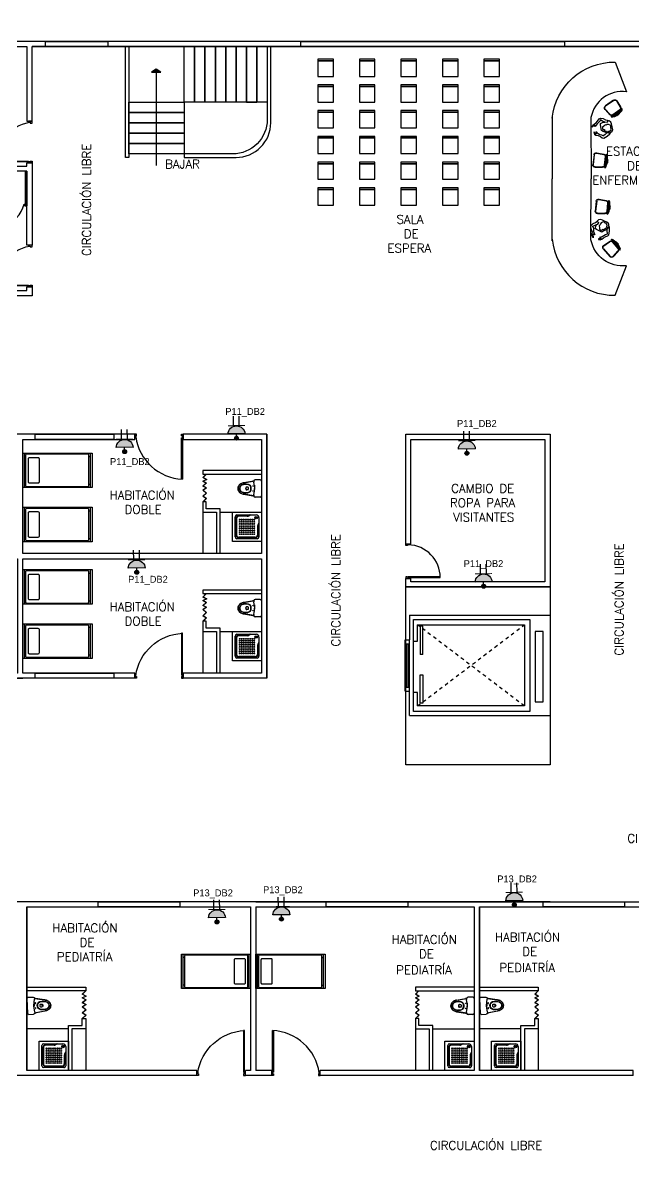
# Model space of a CAD drawing. Header units: metres. Extents: x -24 to 527, y -154 to 95.
# Drawn here: x 204.68 to 222.32, y 31.02 to 64 of the extents above; entities that cross this region are included whole.
import ezdxf

# ---------------------------------------------------------------- set-up
doc = ezdxf.new("R2010")
doc.units = ezdxf.units.M
doc.header["$MEASUREMENT"] = 0
doc.linetypes.add('HIDDEN', pattern=[0.375, 0.25, -0.125])
for name, color, linetype in [('ALMACEN', 10, 'Continuous'), ('AN-TEXTO', 3, 'Continuous'), ('AR-ASCENSOR', 4, 'Continuous'), ('AR-ESCALERAS', 1, 'Continuous'), ('AR-MOBILIRIO', 1, 'Continuous'), ('AR-MUROS', 6, 'Continuous'), ('AR-PUERTAS', 2, 'Continuous'), ('AR-VENTANAS', 2, 'Continuous'), ('E-quip', 2, 'Continuous'), ('MOBILIARIO', 42, 'Continuous'), ('S.H.', 2, 'Continuous')]:
    doc.layers.add(name, color=color, linetype=linetype)
doc.styles.add('REGULAR-2.5', font='romans.shx', dxfattribs={"height": 2.5})

# ---------------------------------------------------------------- blocks, each defined once
blk = doc.blocks.new('AR-ESCALERAS 1 PISO')
at = {"layer": 'AR-ESCALERAS'}
blk.add_lwpolyline([(-2.25, 0.8), (-3.85, 0.8), (-3.85, -0.8), (-2.25, -0.8), (-2.25, 0.8)], dxfattribs=at)
for points in [[(-2.25, 0.8), (-1.95, 0.8), (-1.95, -0.8), (-2.25, -0.8)], [(-1.95, 0.8), (-1.65, 0.8), (-1.65, -0.8), (-1.95, -0.8)], [(-1.65, 0.8), (-1.35, 0.8), (-1.35, -0.8), (-1.65, -0.8)], [(-1.35, 0.8), (-1.05, 0.8), (-1.05, -0.8), (-1.35, -0.8)], [(-1.05, 0.8), (-0.75, 0.8), (-0.75, -0.8), (-1.05, -0.8)], [(-0.75, 0.8), (-0.45, 0.8), (-0.45, -0.8), (-0.75, -0.8)], [(-0.45, 0.8), (-0.15, 0.8), (-0.15, -0.8), (-0.45, -0.8)], [(-0.15, 0.8), (0.15, 0.8), (0.15, -0.8), (-0.15, -0.8)], [(-2.25, -0.8), (-2.25, -1.1), (-3.85, -1.1), (-3.85, -0.8)], [(-0.15, -0.8), (-0.45, -0.8), (-0.45, -0.8), (-0.15, -0.8)], [(-2.25, -1.1), (-2.25, -1.4), (-3.85, -1.4), (-3.85, -1.1)], [(-2.25, -1.4), (-2.25, -1.7), (-3.85, -1.7), (-3.85, -1.4)], [(-2.25, -1.7), (-2.25, -2), (-3.85, -2), (-3.85, -1.7)], [(-2.25, -2), (-2.25, -2.3), (-3.85, -2.3), (-3.85, -2)]]:
    blk.add_lwpolyline(points, close=True, dxfattribs=at)
blk = doc.blocks.new('AR-ASCENSOR 1')
at = {"layer": 'AR-ASCENSOR'}
for p, q in [((8.5, 3.7), (-1.9, 3.7)), ((-0.4, -3.4), (-0.4, 3.4)), ((-0.4, 3.4), (8.2, 3.4)), ((8.2, 3.4), (8.2, -3.4)), ((8.5, 3.7), (8.5, 1.9)), ((-0.8, 2.7), (-1.4, 2.7)), ((-1.4, 2.7), (-1.4, -2.5)), ((-0.8, -2.5), (-0.8, 2.7)), ((0, 3), (7.9, 3)), ((0, -3), (0, 3)), ((7.5, 0.7), (7.5, 2.8)), ((7.5, 2.8), (7.7, 2.8)), ((7.7, 2.8), (7.7, 0.7)), ((7.9, 3), (7.9, 2)), ((7.9, 2), (8.2, 2)), ((8.8, 1.9), (8.5, 1.9)), ((8.5, 1.9), (8.5, -1.9)), ((8.8, 1.9), (8.8, -1.9)), ((8.8, 1.6), (8.5, 1.6)), ((8.6, 1.6), (8.6, -1.6)), ((8.7, 1.6), (8.7, -1.6)), ((7.7, 0.7), (7.5, 0.7)), ((7.5, -0.8), (7.5, -2.9)), ((7.5, -0.8), (7.7, -0.8)), ((7.7, -2.9), (7.7, -0.8)), ((8.8, -1.6), (8.5, -1.6)), ((-1.4, -2.5), (-0.8, -2.5)), ((8.2, -1.8), (7.9, -1.8)), ((7.9, -1.8), (7.9, -3)), ((8.8, -1.9), (8.5, -1.9)), ((8.5, -3.7), (8.5, -1.9)), ((7.9, -3), (0, -3)), ((7.5, -2.9), (7.7, -2.9)), ((8.5, -3.7), (-1.9, -3.7)), ((8.2, -3.4), (-0.4, -3.4))]:
    blk.add_line(p, q, dxfattribs=at)
blk.add_lwpolyline([(-1.9, -3.7), (-1.9, 3.7)], dxfattribs=at)
at = {"layer": 'AR-ASCENSOR', "linetype": 'HIDDEN'}
for points in [[(0, 3), (7.9, -3)], [(7.9, 3), (0, -3)]]:
    blk.add_lwpolyline(points, dxfattribs=at)
blk = doc.blocks.new('AR-PUERTA 2')
at = {"layer": 'AR-PUERTAS', "linetype": 'Continuous'}
for points in [[(-1.354, -0.058), (-1.354, -0.008), (-1.329, -0.008), (-1.329, 0.042), (-1.379, 0.042), (-1.379, -0.058)], [(-0.029, -0.008), (-0.029, 0.042), (0.021, 0.042), (0.021, -0.058), (-0.004, -0.058), (-0.004, -0.008)], [(-0.004, -0.058), (-0.004, -1.258), (-0.029, -1.258), (-0.029, -0.058)]]:
    blk.add_lwpolyline(points, close=True, dxfattribs=at)
blk.add_arc((0.061, 0.169), 1.428, 188.1236, 267.3924, dxfattribs=at)
blk = doc.blocks.new('31643339')
at = {"layer": 'AR-MOBILIRIO'}
for p, q in [((0.038, 0.5), (0.038, -0.5)), ((0.038, 0.4), (0.087, 0.4)), ((1.9, 0.4), (1.95, 0.4)), ((1.95, 0.5), (1.95, -0.5)), ((0.038, -0.4), (0.087, -0.4)), ((1.9, -0.4), (1.95, -0.4))]:
    blk.add_line(p, q, dxfattribs=at)
blk.add_lwpolyline([(0, -0.5), (0, 0.5), (2, 0.5), (2, -0.5)], close=True, dxfattribs=at)
for points in [[(1.87, 0.475, -0.414214), (1.9, 0.445), (1.9, -0.445, -0.414214), (1.87, -0.475), (0.117, -0.475, -0.414214), (0.087, -0.445), (0.087, 0.445, -0.414214), (0.117, 0.475)], [(0.15, -0.332, 0.414214), (0.18, -0.362), (0.447, -0.362, 0.414214), (0.477, -0.332), (0.477, 0.333, 0.414214), (0.447, 0.363), (0.18, 0.363, 0.414214), (0.15, 0.333)]]:
    blk.add_lwpolyline(points, format="xyb", close=True, dxfattribs=at)
blk = doc.blocks.new('AR-ESTACION DE ENFERMERAS')
at = {"layer": 'AR-MOBILIRIO'}
for p, q in [((-1.792, 3.363), (-1.792, 1.567)), ((-0.506, 2.317), (-0.302, 2.276)), ((-0.584, 2.259), (-0.616, 1.969)), ((-0.575, 2.257), (-0.606, 1.968)), ((-0.508, 2.307), (-0.304, 2.266)), ((-0.258, 2.205), (-0.286, 1.956)), ((-0.248, 2.203), (-0.276, 1.955)), ((-0.234, 2.041), (-0.266, 2.044)), ((-0.235, 2.036), (-0.266, 2.039)), ((-0.253, 2.118), (-0.262, 2.039)), ((-0.229, 2.075), (-0.262, 2.079)), ((-0.226, 2.115), (-0.258, 2.119)), ((-0.226, 2.11), (-0.258, 2.114)), ((-0.248, 2.118), (-0.257, 2.038)), ((-0.243, 2.117), (-0.252, 2.038)), ((-0.238, 2.117), (-0.247, 2.037)), ((-0.233, 2.116), (-0.242, 2.037)), ((-0.228, 2.116), (-0.237, 2.036)), ((-0.551, 1.905), (-0.343, 1.905)), ((-0.551, 1.895), (-0.343, 1.895)), ((-1.792, -0.23), (-1.792, 1.566)), ((-0.517, 0.919), (-0.549, 0.63)), ((-0.507, 0.918), (-0.539, 0.629)), ((-0.44, 0.968), (-0.236, 0.927)), ((-0.438, 0.977), (-0.235, 0.937)), ((-0.191, 0.865), (-0.218, 0.616)), ((-0.181, 0.864), (-0.208, 0.615)), ((-0.167, 0.697), (-0.199, 0.7)), ((-0.166, 0.702), (-0.198, 0.705)), ((-0.185, 0.779), (-0.194, 0.7)), ((-0.161, 0.736), (-0.194, 0.74)), ((-0.158, 0.771), (-0.191, 0.775)), ((-0.158, 0.776), (-0.19, 0.78)), ((-0.18, 0.779), (-0.189, 0.699)), ((-0.175, 0.778), (-0.184, 0.698)), ((-0.17, 0.777), (-0.179, 0.698)), ((-0.165, 0.777), (-0.174, 0.697)), ((-0.16, 0.776), (-0.169, 0.697)), ((-0.483, 0.566), (-0.275, 0.566)), ((-0.483, 0.556), (-0.275, 0.556)), ((-0.307, -0.367), (-0.138, -0.245)), ((-0.301, -0.375), (-0.132, -0.254)), ((-0.056, -0.262), (0.108, -0.451)), ((-0.048, -0.255), (0.115, -0.445)), ((0.032, -0.299), (0.007, -0.32)), ((0.035, -0.302), (0.011, -0.323)), ((0.011, -0.316), (0.063, -0.377)), ((0.015, -0.313), (0.067, -0.374)), ((0.019, -0.31), (0.071, -0.37)), ((0.022, -0.307), (0.075, -0.367)), ((0.026, -0.303), (0.078, -0.364)), ((0.03, -0.3), (0.082, -0.361)), ((0.059, -0.328), (0.034, -0.35)), ((-0.317, -0.464), (-0.126, -0.684)), ((-0.31, -0.458), (-0.119, -0.678)), ((-0.035, -0.68), (0.106, -0.527)), ((-0.028, -0.687), (0.113, -0.534)), ((0.081, -0.355), (0.056, -0.376)), ((0.084, -0.359), (0.06, -0.38))]:
    blk.add_line(p, q, dxfattribs=at)
at = {"layer": 'AR-MOBILIRIO', "linetype": 'ByBlock'}
for p, q in [((-0.539, 0.304), (-0.499, 0.332)), ((-0.453, 0.374), (-0.499, 0.332)), ((-0.499, 0.332), (-0.467, 0.322)), ((-0.39, 0.387), (-0.453, 0.374)), ((-0.34, 0.369), (-0.39, 0.387)), ((-0.261, 0.333), (-0.34, 0.369)), ((-0.186, 0.298), (-0.261, 0.333)), ((-0.672, 0.172), (-0.662, 0.218)), ((-0.652, 0.09), (-0.672, 0.172)), ((-0.662, 0.218), (-0.609, 0.269)), ((-0.632, 0.021), (-0.652, 0.09)), ((-0.642, 0.191), (-0.61, 0.17)), ((-0.637, -0.018), (-0.632, 0.021)), ((-0.612, 0.191), (-0.63, 0.185)), ((-0.559, 0.213), (-0.612, 0.191)), ((-0.61, 0.17), (-0.602, 0.118)), ((-0.609, 0.269), (-0.539, 0.304)), ((-0.602, 0.118), (-0.598, 0.08)), ((-0.598, 0.08), (-0.597, 0.04)), ((-0.597, 0.04), (-0.581, -0.004)), ((-0.494, 0.247), (-0.559, 0.213)), ((-0.546, 0.126), (-0.532, 0.191)), ((-0.515, 0.095), (-0.546, 0.126)), ((-0.532, 0.191), (-0.499, 0.25)), ((-0.361, 0.023), (-0.515, 0.095)), ((-0.454, 0.293), (-0.494, 0.247)), ((-0.467, 0.322), (-0.454, 0.293)), ((-0.405, 0.23), (-0.431, 0.203)), ((-0.431, 0.203), (-0.422, 0.15)), ((-0.422, 0.15), (-0.424, 0.105)), ((-0.424, 0.105), (-0.393, 0.085)), ((-0.399, 0.259), (-0.405, 0.23)), ((-0.378, 0.293), (-0.399, 0.259)), ((-0.393, 0.085), (-0.372, 0.064)), ((-0.336, 0.314), (-0.378, 0.293)), ((-0.315, 0.048), (-0.361, 0.023)), ((-0.345, 0.093), (-0.332, 0.111)), ((-0.342, 0.066), (-0.345, 0.093)), ((-0.308, 0.319), (-0.336, 0.314)), ((-0.332, 0.111), (-0.305, 0.09)), ((-0.218, 0.103), (-0.315, 0.048)), ((-0.279, 0.296), (-0.308, 0.319)), ((-0.305, 0.09), (-0.279, 0.108)), ((-0.259, 0.282), (-0.279, 0.296)), ((-0.279, 0.108), (-0.274, 0.131)), ((-0.274, 0.131), (-0.246, 0.132)), ((-0.232, 0.285), (-0.259, 0.282)), ((-0.246, 0.132), (-0.245, 0.15)), ((-0.245, 0.15), (-0.215, 0.138)), ((-0.224, 0.256), (-0.232, 0.285)), ((-0.21, 0.253), (-0.224, 0.256)), ((-0.221, 0.189), (-0.204, 0.206)), ((-0.202, 0.173), (-0.221, 0.189)), ((-0.215, 0.138), (-0.202, 0.173)), ((-0.177, 0.16), (-0.215, 0.104)), ((-0.215, 0.104), (-0.212, 0.039)), ((-0.212, 0.039), (-0.204, -0.009)), ((-0.204, 0.206), (-0.21, 0.253)), ((-0.159, 0.255), (-0.186, 0.298)), ((-0.14, 0.157), (-0.177, 0.16)), ((-0.156, 0.209), (-0.159, 0.255)), ((-0.138, 0.158), (-0.156, 0.209)), ((-0.151, -0.059), (-0.134, 0.052)), ((-0.134, 0.052), (-0.14, 0.157)), ((-0.641, -0.082), (-0.637, -0.018)), ((-0.61, -0.141), (-0.641, -0.082)), ((-0.605, -0.034), (-0.614, -0.07)), ((-0.614, -0.07), (-0.609, -0.106)), ((-0.605, -0.119), (-0.61, -0.141)), ((-0.609, -0.106), (-0.605, -0.119)), ((-0.591, -0.033), (-0.605, -0.034)), ((-0.571, -0.055), (-0.591, -0.033)), ((-0.581, -0.004), (-0.565, -0.044)), ((-0.565, -0.044), (-0.571, -0.055)), ((-0.44, -0.172), (-0.457, -0.176)), ((-0.457, -0.176), (-0.457, -0.186)), ((-0.457, -0.186), (-0.403, -0.199)), ((-0.397, -0.174), (-0.44, -0.172)), ((-0.386, -0.119), (-0.427, -0.13)), ((-0.427, -0.13), (-0.426, -0.136)), ((-0.426, -0.136), (-0.387, -0.146)), ((-0.403, -0.199), (-0.354, -0.185)), ((-0.38, -0.153), (-0.397, -0.174)), ((-0.387, -0.146), (-0.38, -0.153)), ((-0.347, -0.113), (-0.386, -0.119)), ((-0.354, -0.185), (-0.308, -0.141)), ((-0.297, -0.089), (-0.347, -0.113)), ((-0.308, -0.141), (-0.247, -0.104)), ((-0.252, -0.053), (-0.297, -0.089)), ((-0.208, -0.033), (-0.252, -0.053)), ((-0.247, -0.104), (-0.185, -0.084)), ((-0.2, -0.03), (-0.208, -0.033)), ((-0.204, -0.009), (-0.2, -0.03)), ((-0.185, -0.084), (-0.151, -0.059))]:
    blk.add_line(p, q, dxfattribs=at)
at = {"layer": 'AR-MOBILIRIO'}
for points in [[(-1.792, 3.317, -0.388962), (0.028, 4.934), (0.354, 4.08, 0.39649), (-0.672, 3.332), (-0.671, 1.567)], [(-1.792, -0.184, 0.388962), (0.028, -1.801), (0.354, -0.947, -0.39649), (-0.672, -0.199), (-0.671, 1.566)]]:
    blk.add_lwpolyline(points, format="xyb", dxfattribs=at)
at = {"layer": 'AR-MOBILIRIO', "linetype": 'ByBlock'}
for points in [[(-0.626, 3.064), (-0.648, 3.054), (-0.619, 3.115), (-0.566, 3.15), (-0.531, 3.17), (-0.488, 3.228), (-0.436, 3.294), (-0.393, 3.313), (-0.32, 3.302), (-0.25, 3.267), (-0.204, 3.253), (-0.142, 3.242)], [(-0.204, 3.253), (-0.192, 3.221), (-0.208, 3.193), (-0.268, 3.197), (-0.335, 3.228), (-0.385, 3.257), (-0.4, 3.268), (-0.402, 3.281), (-0.399, 3.243), (-0.436, 3.205), (-0.464, 3.179), (-0.496, 3.154), (-0.521, 3.115), (-0.543, 3.078), (-0.556, 3.076), (-0.55, 3.105), (-0.559, 3.115), (-0.593, 3.101), (-0.619, 3.075), (-0.626, 3.064)], [(-0.216, 2.89), (-0.318, 2.934), (-0.366, 2.956), (-0.401, 3.122), (-0.396, 3.165), (-0.336, 3.194), (-0.269, 3.202)], [(-0.32, 2.966), (-0.301, 2.985), (-0.278, 2.986), (-0.279, 2.951), (-0.248, 2.942), (-0.227, 2.951), (-0.21, 2.93), (-0.194, 2.94), (-0.187, 2.909), (-0.15, 2.92), (-0.149, 2.945), (-0.126, 2.942), (-0.092, 2.975), (-0.098, 2.987), (-0.079, 3.012), (-0.098, 3.031), (-0.099, 3.056), (-0.098, 3.093), (-0.119, 3.112), (-0.162, 3.133), (-0.201, 3.129), (-0.228, 3.116), (-0.265, 3.121), (-0.302, 3.081), (-0.339, 3.055), (-0.336, 3.019), (-0.34, 2.99)], [(-0.124, 2.86), (-0.094, 2.906), (-0.059, 2.935), (-0.041, 2.983), (-0.058, 3.064), (-0.078, 3.148), (-0.094, 3.199), (-0.142, 3.242)], [(-0.582, 2.911), (-0.591, 2.906), (-0.568, 2.855), (-0.527, 2.824), (-0.464, 2.815), (-0.398, 2.789), (-0.345, 2.751), (-0.304, 2.739), (-0.205, 2.793), (-0.126, 2.861), (-0.145, 2.892), (-0.214, 2.889)], [(-0.214, 2.889), (-0.263, 2.847), (-0.297, 2.812), (-0.311, 2.796), (-0.318, 2.8), (-0.36, 2.823), (-0.417, 2.837), (-0.466, 2.862), (-0.494, 2.89), (-0.527, 2.916), (-0.532, 2.911), (-0.516, 2.874), (-0.518, 2.864), (-0.545, 2.865), (-0.569, 2.9), (-0.582, 2.911)]]:
    blk.add_lwpolyline(points, dxfattribs=at)
at = {"layer": 'AR-MOBILIRIO'}
for centre, radius, start, end in [((-0.871, 2.148), 0.646, 336.7176, 10.5405), ((-0.206, 2.055), 0.0305, 272.5051, 304.8395), ((-0.202, 2.089), 0.0305, 42.2784, 74.6625), ((-0.804, 0.809), 0.646, 336.7176, 10.5405), ((-0.138, 0.716), 0.0305, 272.5051, 304.8395), ((-0.134, 0.75), 0.0305, 42.2784, 74.6625), ((-0.431, -0.75), 0.646, 23.8876, 57.7104), ((0.067, -0.299), 0.0305, 89.4483, 121.8325), ((0.089, -0.325), 0.0305, 319.675, 352.0095)]:
    blk.add_arc(centre, radius, start, end, dxfattribs=at)
at = {"layer": 'AR-MOBILIRIO', "extrusion": (0, 0, -1)}
for centre, major_axis, start_param, end_param in [((-0.518, 2.251), (0.0369, 0.0554), 4.232936, 5.879449), ((-0.518, 2.251), (0.0313, 0.0471), 4.232936, 5.879449), ((-0.314, 2.211), (0.0313, 0.0471), 5.879449, 7.375986), ((-0.314, 2.211), (0.0369, 0.0554), 5.879449, 7.375986), ((-0.55, 1.962), (0.0369, 0.0554), 2.568445, 4.232936), ((-0.55, 1.962), (0.0313, 0.0471), 2.568445, 4.232936), ((-0.342, 1.962), (0.0313, 0.0471), 1.092801, 2.568445), ((-0.342, 1.962), (0.0369, 0.0554), 1.092801, 2.568445), ((-0.451, 0.912), (0.0369, 0.0554), 4.232936, 5.879449), ((-0.451, 0.912), (0.0313, 0.0471), 4.232936, 5.879449), ((-0.247, 0.871), (0.0313, 0.0471), 5.879449, 7.375986), ((-0.247, 0.871), (0.0369, 0.0554), 5.879449, 7.375986), ((-0.482, 0.623), (0.0369, 0.0554), 2.568445, 4.232936), ((-0.482, 0.623), (0.0313, 0.0471), 2.568445, 4.232936), ((-0.274, 0.622), (0.0313, 0.0471), 1.092801, 2.568445), ((-0.274, 0.622), (0.0369, 0.0554), 1.092801, 2.568445), ((-0.099, -0.299), (-0.0156, 0.0647), 5.879449, 7.375986), ((-0.099, -0.299), (-0.0132, 0.055), 5.879449, 7.375986), ((-0.267, -0.421), (-0.0156, 0.0647), 4.232936, 5.879449), ((-0.267, -0.421), (-0.0132, 0.055), 4.232936, 5.879449), ((0.065, -0.488), (-0.0132, 0.055), 1.092801, 2.568445), ((0.065, -0.488), (-0.0156, 0.0647), 1.092801, 2.568445), ((-0.076, -0.641), (-0.0156, 0.0647), 2.568445, 4.232936), ((-0.076, -0.641), (-0.0132, 0.055), 2.568445, 4.232936)]:
    blk.add_ellipse(centre, major_axis=major_axis, ratio=1, start_param=start_param, end_param=end_param, dxfattribs=at)
at = {"layer": 'AR-MOBILIRIO'}
for centre, major_axis, start_param, end_param in [((-0.244, 2.078), (0.022, 0.194), 2.867658, 6.556557), ((-0.269, 2.081), (0.022, 0.194), 3.414965, 6.009251), ((-0.176, 0.739), (0.022, 0.194), 2.867658, 6.556557), ((-0.202, 0.741), (0.022, 0.194), 3.414965, 6.009251), ((0.047, -0.338), (-0.128, 0.148), 2.867658, 6.556557), ((0.027, -0.354), (-0.128, 0.148), 3.414965, 6.009251)]:
    blk.add_ellipse(centre, major_axis=major_axis, ratio=0.239226, start_param=start_param, end_param=end_param, dxfattribs=at)
for points in [[(-0.188, 2.03), (-0.185, 2.049), (-0.183, 2.068), (-0.18, 2.095), (-0.18, 2.102), (-0.179, 2.11)], [(-0.121, 0.691), (-0.118, 0.71), (-0.115, 0.729), (-0.113, 0.755), (-0.112, 0.763), (-0.112, 0.771)], [(0.119, -0.329), (0.108, -0.314), (0.095, -0.299), (0.078, -0.28), (0.072, -0.274), (0.067, -0.268)]]:
    blk.add_open_spline(points, degree=3, knots=[4.503628, 4.503628, 4.503628, 4.503628, 4.7924379, 4.7924379, 4.9095358, 4.9095358, 4.9095358, 4.9095358], dxfattribs=at)
at = {"layer": 'MOBILIARIO', "linetype": 'ByBlock'}
blk.add_line((-0.63, 0.185), (-0.642, 0.191), dxfattribs=at)
blk = doc.blocks.new('AR-ESTACION DE ENFERMERAS 1')
at = {"layer": 'AR-MOBILIRIO'}
for p, q in [((0.165, 4.32), (0.304, 4.165)), ((0.172, 4.327), (0.311, 4.172)), ((0.413, 4.588), (0.176, 4.418)), ((0.419, 4.58), (0.182, 4.41)), ((0.59, 4.309), (0.387, 4.163)), ((0.596, 4.301), (0.393, 4.155)), ((0.5, 4.563), (0.606, 4.384)), ((0.508, 4.568), (0.614, 4.389)), ((0.481, 4.179), (0.462, 4.205)), ((0.53, 4.247), (0.465, 4.201)), ((0.485, 4.181), (0.466, 4.208)), ((0.533, 4.243), (0.468, 4.197)), ((0.536, 4.239), (0.471, 4.193)), ((0.539, 4.235), (0.474, 4.189)), ((0.542, 4.231), (0.477, 4.185)), ((0.545, 4.227), (0.479, 4.18)), ((0.514, 4.201), (0.494, 4.228)), ((0.542, 4.222), (0.523, 4.248)), ((0.546, 4.225), (0.527, 4.251))]:
    blk.add_line(p, q, dxfattribs=at)
for centre, radius, start, end in [((0.139, 4.727), 0.646, 288.6156, 322.4385), ((0.514, 4.17), 0.0305, 224.4031, 256.7375), ((0.542, 4.19), 0.0305, 354.1764, 26.5605)]:
    blk.add_arc(centre, radius, start, end, dxfattribs=at)
at = {"layer": 'AR-MOBILIRIO', "extrusion": (0, 0, -1)}
for centre, major_axis, start_param, end_param in [((0.215, 4.364), (0.0659, 0.0096), 2.568445, 4.232936), ((0.215, 4.364), (0.056, 0.0081), 2.568445, 4.232936), ((0.452, 4.534), (0.0659, 0.0096), 4.232936, 5.879449), ((0.452, 4.534), (0.056, 0.0081), 4.232936, 5.879449), ((0.557, 4.355), (0.056, 0.0081), 5.879449, 7.375986), ((0.557, 4.355), (0.0659, 0.0096), 5.879449, 7.375986), ((0.354, 4.209), (0.0659, 0.0096), 1.092801, 2.568445), ((0.354, 4.209), (0.056, 0.0081), 1.092801, 2.568445)]:
    blk.add_ellipse(centre, major_axis=major_axis, ratio=1, start_param=start_param, end_param=end_param, dxfattribs=at)
at = {"layer": 'AR-MOBILIRIO'}
for centre, start_param, end_param in [((0.506, 4.214), 2.867658, 6.556557), ((0.491, 4.234), 3.414965, 6.009251)]:
    blk.add_ellipse(centre, major_axis=(0.159, 0.113), ratio=0.239226, start_param=start_param, end_param=end_param, dxfattribs=at)
blk.add_open_spline([(0.507, 4.141), (0.523, 4.151), (0.539, 4.162), (0.561, 4.178), (0.567, 4.182), (0.573, 4.187)], degree=3, knots=[4.503628, 4.503628, 4.503628, 4.503628, 4.7924379, 4.7924379, 4.9095358, 4.9095358, 4.9095358, 4.9095358], dxfattribs=at)
at = {"layer": 'AR-MOBILIRIO', "color": 1}
blk.add_blockref('AR-ESTACION DE ENFERMERAS', (0.431, 0.75), dxfattribs=at)
blk = doc.blocks.new('silla')
for points in [[(-0.225, -0.023), (0.225, -0.023), (0.225, 0.023), (-0.225, 0.023)], [(-0.225, -0.473), (0.225, -0.473), (0.225, -0.023), (-0.225, -0.023)]]:
    blk.add_lwpolyline(points, close=True)
blk = doc.blocks.new('*U106')
at = {"layer": 'AR-MOBILIRIO'}
blk.add_blockref('silla', (0, 0.225), dxfattribs=at)
blk = doc.blocks.new('*U107')
at = {"layer": 'AR-MUROS', "color": 0, "linetype": 'ByBlock', "lineweight": -2}
for p in [(0, 3.717), (1.2, 3.717), (2.4, 3.717), (3.6, 3.717), (4.8, 3.717), (0, 2.974), (1.2, 2.974), (2.4, 2.974), (3.6, 2.974), (4.8, 2.974), (0, 2.23), (1.2, 2.23), (2.4, 2.23), (3.6, 2.23), (4.8, 2.23), (0, 1.487), (1.2, 1.487), (2.4, 1.487), (3.6, 1.487), (4.8, 1.487), (0, 0.743), (1.2, 0.743), (2.4, 0.743), (3.6, 0.743), (4.8, 0.743), (0, 0), (1.2, 0), (2.4, 0), (3.6, 0), (4.8, 0)]:
    blk.add_blockref('*U106', p, dxfattribs=at)
blk = doc.blocks.new('AR-PUERTA PARA BAÑOS')
at = {"layer": 'AR-PUERTAS', "linetype": 'Continuous'}
for points in [[(1153.17, 673.325), (1153.17, 673.275), (1153.195, 673.275), (1153.195, 673.325)], [(1153.195, 673.3), (1153.195, 672.678), (1153.22, 672.678), (1153.22, 673.3)], [(1153.805, 673.275), (1153.805, 673.325), (1153.83, 673.325), (1153.83, 673.275)]]:
    blk.add_lwpolyline(points, close=True, dxfattribs=at)
blk.add_arc((1152.86, 673.597), 0.983, 290.71, 343.9106, dxfattribs=at)
blk = doc.blocks.new('AR-PUERTA 1.2')
at = {"layer": 'AR-PUERTAS', "linetype": 'Continuous'}
for points in [[(1.154, 0.058), (1.154, 0.983), (1.129, 0.983), (1.129, 0.058)], [(0.004, 0.058), (0.004, 0.008), (0.029, 0.008), (0.029, -0.042), (-0.021, -0.042), (-0.021, 0.058)], [(1.129, 0.008), (1.129, -0.042), (1.179, -0.042), (1.179, 0.058), (1.154, 0.058), (1.154, 0.008)]]:
    blk.add_lwpolyline(points, close=True, dxfattribs=at)
blk.add_arc((1.141, -0.171), 1.154, 89.3332, 169.7918, dxfattribs=at)
blk = doc.blocks.new('AR-PUERTA 1')
at = {"layer": 'AR-PUERTAS', "linetype": 'Continuous'}
for points in [[(0.954, 0.033), (0.954, 0.958), (0.929, 0.958), (0.929, 0.033)], [(0.004, 0.058), (0.004, 0.008), (0.029, 0.008), (0.029, -0.042), (-0.021, -0.042), (-0.021, 0.058)], [(0.929, 0.008), (0.929, -0.042), (0.979, -0.042), (0.979, 0.058), (0.954, 0.058), (0.954, 0.008)]]:
    blk.add_lwpolyline(points, close=True, dxfattribs=at)
blk.add_arc((0.954, 0.008), 0.949, 89.9989, 178.4932, dxfattribs=at)
blk = doc.blocks.new('AR-PUERTA ACORDION')
at = {"layer": 'AR-PUERTAS'}
blk.add_lwpolyline([(-0.386, 0.049), (-0.288, -0.046), (-0.235, 0.057), (-0.185, -0.044), (-0.129, 0.054), (-0.046, -0.045), (0.01, 0.056), (0.073, -0.046), (0.158, 0.053), (0.252, -0.046), (0.317, 0.054), (0.41, -0.047), (0.41, -0.054), (0.318, 0.046), (0.253, -0.054), (0.158, 0.046), (0.072, -0.054), (0.01, 0.046), (-0.045, -0.054), (-0.128, 0.046), (-0.185, -0.054), (-0.235, 0.046), (-0.287, -0.054), (-0.39, 0.046)], close=True, dxfattribs=at)
blk = doc.blocks.new('A$C05366594')
at = {"layer": 'AR-MOBILIRIO', "linetype": 'Continuous'}
for p, q in [((0, 0), (0, 0.72)), ((0, 0.72), (0.72, 0.72)), ((0.068, 0.113), (0.068, 0.608)), ((0.09, 0.563), (0.09, 0.158)), ((0.113, 0.653), (0.585, 0.653)), ((0.367, 0.63), (0.158, 0.63)), ((0.428, 0.653), (0.397, 0.637)), ((0.653, 0.585), (0.653, 0.113)), ((0.72, 0.72), (0.72, 0)), ((0.63, 0.367), (0.63, 0.158)), ((0.653, 0.428), (0.637, 0.397)), ((0.72, 0), (0, 0)), ((0.608, 0.068), (0.113, 0.068)), ((0.563, 0.09), (0.158, 0.09))]:
    blk.add_line(p, q, dxfattribs=at)
at = {"layer": 'AR-MOBILIRIO', "color": 250}
for p, q in [((0.104, 0.563), (0.104, 0.158)), ((0.367, 0.617), (0.158, 0.617)), ((0.458, 0.653), (0.403, 0.625)), ((0.617, 0.367), (0.617, 0.158)), ((0.653, 0.458), (0.625, 0.403)), ((0.563, 0.104), (0.158, 0.104))]:
    blk.add_line(p, q, dxfattribs=at)
at = {"layer": 'AR-MOBILIRIO', "linetype": 'Continuous'}
for centre, major_axis, start_param, end_param in [((0.113, 0.608), (0.0318, 0.0318), 0.785398, 2.356194), ((0.158, 0.563), (0.0477, 0.0477), 0.785398, 2.356194), ((0.367, 0.698), (0.0477, 0.0477), 3.926991, 4.390638), ((0.585, 0.585), (0.0477, 0.0477), 5.497787, 7.068583), ((0.698, 0.367), (-0.0477, 0.0477), 0.321751, 0.785398), ((0.113, 0.113), (-0.0318, 0.0318), 0.785398, 2.356194), ((0.158, 0.158), (-0.0477, 0.0477), 0.785398, 2.356194), ((0.158, 0.158), (-0.0477, 0.0477), 0.785398, 2.356194), ((0.563, 0.158), (0.0477, 0.0477), 3.926991, 5.497787), ((0.608, 0.113), (-0.0318, 0.0318), 2.356194, 3.926991)]:
    blk.add_ellipse(centre, major_axis=major_axis, ratio=1, start_param=start_param, end_param=end_param, dxfattribs=at)
at = {"layer": 'AR-MOBILIRIO', "color": 250}
for centre, major_axis, start_param, end_param in [((0.158, 0.563), (-0.0382, 0.0382), -0.785398, 0.785398), ((0.367, 0.698), (0.0573, 0.0573), 3.926991, 4.390638), ((0.585, 0.585), (0.0223, 0.0223), 0.785398, 7.068583), ((0.585, 0.585), (-0.00955, 0.00955), -0.785398, 5.497787), ((0.576, 0.585), (0.00286, 0.00286), 0.785398, 7.068583), ((0.581, 0.592), (0.00286, 0.00286), 0.785398, 7.068583), ((0.581, 0.578), (0.00286, 0.00286), 0.785398, 7.068583), ((0.589, 0.592), (0.00286, 0.00286), 0.785398, 7.068583), ((0.589, 0.578), (0.00286, 0.00286), 0.785398, 7.068583), ((0.594, 0.585), (0.00286, 0.00286), 0.785398, 7.068583), ((0.18, 0.54), (-0.00636, 0.00636), -0.785398, 5.497787), ((0.18, 0.495), (-0.00636, 0.00636), -0.785398, 5.497787), ((0.18, 0.45), (-0.00636, 0.00636), -0.785398, 5.497787), ((0.18, 0.405), (-0.00636, 0.00636), -0.785398, 5.497787), ((0.18, 0.36), (-0.00636, 0.00636), -0.785398, 5.497787), ((0.18, 0.315), (-0.00636, 0.00636), -0.785398, 5.497787), ((0.225, 0.54), (0.00636, 0.00636), 0.785398, 7.068583), ((0.225, 0.495), (0.00636, 0.00636), 0.785398, 7.068583), ((0.225, 0.45), (0.00636, 0.00636), 0.785398, 7.068583), ((0.225, 0.405), (0.00636, 0.00636), 0.785398, 7.068583), ((0.225, 0.36), (0.00636, 0.00636), 0.785398, 7.068583), ((0.225, 0.315), (0.00636, 0.00636), 0.785398, 7.068583), ((0.27, 0.54), (0.00636, 0.00636), 0.785398, 7.068583), ((0.27, 0.495), (0.00636, 0.00636), 0.785398, 7.068583), ((0.27, 0.45), (0.00636, 0.00636), 0.785398, 7.068583), ((0.27, 0.405), (0.00636, 0.00636), 0.785398, 7.068583), ((0.27, 0.36), (0.00636, 0.00636), 0.785398, 7.068583), ((0.27, 0.315), (0.00636, 0.00636), 0.785398, 7.068583), ((0.315, 0.54), (-0.00636, 0.00636), -0.785398, 5.497787), ((0.315, 0.495), (-0.00636, 0.00636), -0.785398, 5.497787), ((0.315, 0.45), (-0.00636, 0.00636), -0.785398, 5.497787), ((0.315, 0.36), (-0.00636, 0.00636), -0.785398, 5.497787), ((0.315, 0.315), (-0.00636, 0.00636), -0.785398, 5.497787), ((0.315, 0.405), (-0.00636, 0.00636), -0.785398, 5.497787), ((0.36, 0.54), (-0.00636, 0.00636), -0.785398, 5.497787), ((0.36, 0.495), (-0.00636, 0.00636), -0.785398, 5.497787), ((0.36, 0.45), (-0.00636, 0.00636), -0.785398, 5.497787), ((0.36, 0.405), (-0.00636, 0.00636), -0.785398, 5.497787), ((0.36, 0.36), (-0.00636, 0.00636), -0.785398, 5.497787), ((0.36, 0.315), (-0.00636, 0.00636), -0.785398, 5.497787), ((0.405, 0.54), (-0.00636, 0.00636), -0.785398, 5.497787), ((0.405, 0.495), (-0.00636, 0.00636), -0.785398, 5.497787), ((0.405, 0.45), (-0.00636, 0.00636), -0.785398, 5.497787), ((0.405, 0.405), (-0.00636, 0.00636), -0.785398, 5.497787), ((0.405, 0.36), (-0.00636, 0.00636), -0.785398, 5.497787), ((0.405, 0.315), (-0.00636, 0.00636), -0.785398, 5.497787), ((0.45, 0.54), (0.00636, 0.00636), 0.785398, 7.068583), ((0.45, 0.495), (0.00636, 0.00636), 0.785398, 7.068583), ((0.45, 0.45), (0.00636, 0.00636), 0.785398, 7.068583), ((0.45, 0.405), (0.00636, 0.00636), 0.785398, 7.068583), ((0.45, 0.36), (0.00636, 0.00636), 0.785398, 7.068583), ((0.45, 0.315), (0.00636, 0.00636), 0.785398, 7.068583), ((0.495, 0.54), (0.00636, 0.00636), 0.785398, 7.068583), ((0.495, 0.495), (0.00636, 0.00636), 0.785398, 7.068583), ((0.495, 0.45), (0.00636, 0.00636), 0.785398, 7.068583), ((0.495, 0.405), (0.00636, 0.00636), 0.785398, 7.068583), ((0.495, 0.36), (0.00636, 0.00636), 0.785398, 7.068583), ((0.495, 0.315), (0.00636, 0.00636), 0.785398, 7.068583), ((0.54, 0.54), (-0.00636, 0.00636), -0.785398, 5.497787), ((0.54, 0.495), (-0.00636, 0.00636), -0.785398, 5.497787), ((0.54, 0.45), (-0.00636, 0.00636), -0.785398, 5.497787), ((0.54, 0.36), (-0.00636, 0.00636), -0.785398, 5.497787), ((0.54, 0.315), (-0.00636, 0.00636), -0.785398, 5.497787), ((0.54, 0.405), (-0.00636, 0.00636), -0.785398, 5.497787), ((0.698, 0.367), (-0.0573, 0.0573), 0.321751, 0.785398), ((0.158, 0.158), (-0.0382, 0.0382), 0.785398, 2.356194), ((0.158, 0.158), (0.0382, 0.0382), 2.356194, 3.926991), ((0.18, 0.27), (-0.00636, 0.00636), -0.785398, 5.497787), ((0.18, 0.225), (-0.00636, 0.00636), -0.785398, 5.497787), ((0.18, 0.18), (-0.00636, 0.00636), -0.785398, 5.497787), ((0.225, 0.27), (0.00636, 0.00636), 0.785398, 7.068583), ((0.225, 0.225), (0.00636, 0.00636), 0.785398, 7.068583), ((0.225, 0.18), (0.00636, 0.00636), 0.785398, 7.068583), ((0.27, 0.27), (0.00636, 0.00636), 0.785398, 7.068583), ((0.27, 0.225), (0.00636, 0.00636), 0.785398, 7.068583), ((0.27, 0.18), (0.00636, 0.00636), 0.785398, 7.068583), ((0.315, 0.27), (-0.00636, 0.00636), -0.785398, 5.497787), ((0.315, 0.225), (-0.00636, 0.00636), -0.785398, 5.497787), ((0.315, 0.18), (-0.00636, 0.00636), -0.785398, 5.497787), ((0.36, 0.27), (-0.00636, 0.00636), -0.785398, 5.497787), ((0.36, 0.225), (-0.00636, 0.00636), -0.785398, 5.497787), ((0.36, 0.18), (-0.00636, 0.00636), -0.785398, 5.497787), ((0.405, 0.27), (-0.00636, 0.00636), -0.785398, 5.497787), ((0.405, 0.225), (-0.00636, 0.00636), -0.785398, 5.497787), ((0.405, 0.18), (-0.00636, 0.00636), -0.785398, 5.497787), ((0.45, 0.27), (0.00636, 0.00636), 0.785398, 7.068583), ((0.45, 0.225), (0.00636, 0.00636), 0.785398, 7.068583), ((0.45, 0.18), (0.00636, 0.00636), 0.785398, 7.068583), ((0.495, 0.27), (0.00636, 0.00636), 0.785398, 7.068583), ((0.495, 0.225), (0.00636, 0.00636), 0.785398, 7.068583), ((0.495, 0.18), (0.00636, 0.00636), 0.785398, 7.068583), ((0.54, 0.27), (-0.00636, 0.00636), -0.785398, 5.497787), ((0.54, 0.225), (-0.00636, 0.00636), -0.785398, 5.497787), ((0.54, 0.18), (-0.00636, 0.00636), -0.785398, 5.497787), ((0.563, 0.158), (0.0382, 0.0382), 3.926991, 5.497787)]:
    blk.add_ellipse(centre, major_axis=major_axis, ratio=1, start_param=start_param, end_param=end_param, dxfattribs=at)
blk = doc.blocks.new('1p-toppiece')
at = {"layer": 'AR-MOBILIRIO'}
for p, q in [((-0.532, 0.174), (-0.265, 0.22)), ((-0.232, 0.219), (-0.531, 0.169)), ((-0.485, 0.003), (-0.485, 0.003)), ((-0.485, 0.003), (-0.485, 0.003)), ((-0.485, 0.003), (-0.485, 0.003)), ((-0.485, 0.003), (-0.485, 0.003)), ((-0.485, 0.003), (-0.485, 0.003)), ((-0.485, 0.003), (-0.485, 0.003)), ((-0.485, 0.003), (-0.485, 0.003)), ((-0.485, 0.003), (-0.485, 0.003)), ((-0.406, 0.039), (-0.443, 0.044)), ((-0.232, 0.22), (-0.232, 0.195)), ((-0.205, 0.008), (-0.232, 0.195)), ((-0.218, 0.098), (-0.218, 0.003)), ((-0.218, -0.093), (-0.218, 0.003)), ((-0.047, 0.26), (-0.192, 0.26)), ((-0.007, 0.22), (-0.007, -0.214)), ((-0.532, -0.169), (-0.265, -0.215)), ((-0.232, -0.214), (-0.531, -0.163)), ((-0.406, -0.034), (-0.443, -0.039)), ((-0.232, -0.189), (-0.205, -0.003)), ((-0.232, -0.189), (-0.232, -0.214)), ((-0.047, -0.254), (-0.192, -0.254))]:
    blk.add_line(p, q, dxfattribs=at)
blk.add_lwpolyline([(-0.467, -0.009, 0.139005), (-0.464, -0.009, 0.107089), (-0.461, -0.006, 0.080212), (-0.46, -0.002, 0.06796), (-0.459, 0.003, 0.06796), (-0.46, 0.007, 0.080212), (-0.461, 0.011, 0.107089), (-0.464, 0.014, 0.139005), (-0.467, 0.015, 0.139005), (-0.47, 0.014, 0.107089), (-0.473, 0.011, 0.080212), (-0.474, 0.007, 0.06796), (-0.475, 0.003, 0.06796), (-0.474, -0.002, 0.080212), (-0.473, -0.006, 0.107089), (-0.47, -0.009, 0.139005)], format="xyb", close=True, dxfattribs=at)
for centre in [(-0.26, 0.078), (-0.26, -0.072)]:
    blk.add_circle(centre, 0.008, dxfattribs=at)
for centre, radius, start, end in [((-0.545, -0.004), 0.165, 137.5273, 177.8064), ((-0.545, 0.009), 0.165, 182.1936, 222.4727), ((-0.545, -0.004), 0.159, 137.1746, 177.7477), ((-0.545, 0.009), 0.159, 182.2523, 222.8254), ((-0.518, -0.034), 0.206, 106.927, 136.493), ((-0.541, -0.003), 0.122, 134.1142, 177.24), ((-0.541, 0.008), 0.122, 182.76, 225.8858), ((-0.518, -0.034), 0.2, 106.5054, 136.1127), ((-0.541, -0.003), 0.115, 133.4423, 177.1285), ((-0.541, 0.008), 0.115, 182.8715, 226.5577), ((-0.519, -0.031), 0.157, 102.7254, 132.8308), ((-0.52, -0.03), 0.15, 101.8667, 132.1155), ((-0.482, -0.117), 0.296, 99.7929, 108.8085), ((-0.482, -0.12), 0.292, 99.5848, 108.4322), ((-0.482, -0.148), 0.279, 90.6669, 104.9929), ((-0.482, -0.156), 0.281, 90.6819, 104.1933), ((-0.474, -0.297), 0.428, 81.7587, 91.4179), ((-0.488, -0.362), 0.487, 81.705, 89.6761), ((-0.434, 0.003), 0.0456, 126.1832, 180), ((-0.434, 0.003), 0.0456, 180, 233.8168), ((-0.447, 0.019), 0.025, 82.2348, 126.1832), ((-0.434, -0.002), 0.123, 44.007, 82.2929), ((-0.431, -0.004), 0.132, 44.3018, 82.295), ((-0.408, 0.024), 0.015, 13.7696, 82.2348), ((-0.495, 0.003), 0.105, 0, 13.7696), ((-0.495, 0.003), 0.105, 346.2304, 0), ((-0.46, 0.006), 0.138, 358.6352, 34.0042), ((-0.46, -0.001), 0.138, 325.9958, 1.3648), ((-0.441, 0.008), 0.132, 357.4666, 37.446), ((-0.441, -0.003), 0.132, 322.554, 2.5334), ((-0.24, 0.073), 0.15, 87.0389, 99.7929), ((-0.192, 0.22), 0.04, 90, 180), ((-0.244, 0.003), 0.04, 351.6776, 8.3142), ((-0.047, 0.22), 0.04, 0, 90), ((-0.518, 0.039), 0.206, 223.507, 253.073), ((-0.518, 0.039), 0.2, 223.8873, 253.4946), ((-0.519, 0.036), 0.157, 227.1692, 257.2746), ((-0.52, 0.036), 0.15, 227.8845, 258.1333), ((-0.482, 0.122), 0.296, 251.1915, 260.2071), ((-0.482, 0.125), 0.292, 251.5678, 260.4152), ((-0.482, 0.153), 0.279, 255.0071, 269.3331), ((-0.482, 0.161), 0.281, 255.8067, 269.3181), ((-0.488, 0.368), 0.487, 270.3239, 278.295), ((-0.474, 0.302), 0.428, 268.5821, 278.2413), ((-0.447, -0.014), 0.025, 233.8168, 277.7652), ((-0.434, 0.007), 0.123, 277.7071, 315.993), ((-0.431, 0.009), 0.132, 277.705, 315.6982), ((-0.408, -0.019), 0.015, 277.7652, 346.2304), ((-0.24, -0.067), 0.15, 260.2071, 272.966), ((-0.192, -0.214), 0.04, 180, 270), ((-0.047, -0.214), 0.04, 270, 360)]:
    blk.add_arc(centre, radius, start, end, dxfattribs=at)
blk = doc.blocks.new('16A twin WP')
at = {"ltscale": 8}
h = blk.add_hatch(color=256, dxfattribs=at)
edge = h.paths.add_edge_path()
edge.add_ellipse((17.4, -1), major_axis=(0.2, 17.4), ratio=1, start_angle=273.7089, end_angle=447.4296, ccw=False)
edge.add_line((34.8, 0), (0, 0))
h = blk.add_hatch(color=256, dxfattribs=at)
edge = h.paths.add_edge_path()
edge.add_ellipse((17.4, -8.7), major_axis=(-2.81, 2.81), ratio=1, start_angle=0, end_angle=360)
for p, q in [((11.5, 16.9), (11.5, 36.5)), ((23.3, 16.9), (23.3, 36.5)), ((34.8, 0), (0, 0)), ((17.4, -4.7), (17.4, 0))]:
    blk.add_line(p, q, dxfattribs=at)
at = {"ltscale": 8, "const_width": 2}
blk.add_lwpolyline([(34.8, 16.9), (0, 16.9)], dxfattribs=at)
at = {"ltscale": 8, "extrusion": (0, 0, -1)}
blk.add_ellipse((17.4, -1), major_axis=(0.2, 17.4), ratio=1, start_param=-1.525934, end_param=1.506063, dxfattribs=at)
at = {"ltscale": 8}
blk.add_ellipse((17.4, -8.7), major_axis=(-2.81, 2.81), ratio=1, start_param=3.926991, end_param=10.210176, dxfattribs=at)

msp = doc.modelspace()

# ---------------------------------------------------------------- hatches: boundary and pattern name
at = {"layer": 'AR-ESCALERAS'}
h = msp.add_hatch(color=1, dxfattribs=at)
h.dxf.hatch_style = 1
h.paths.add_polyline_path([(208.534, 62.661), (208.4, 62.567), (208.534, 62.567), (208.668, 62.567)])

# ---------------------------------------------------------------- linework, layer by layer
msp.add_lwpolyline([(208.668, 62.567), (208.534, 62.661), (208.4, 62.567), (208.534, 62.567)], close=True, dxfattribs=at)
msp.add_lwpolyline([(208.534, 62.567), (208.534, 59.871)], dxfattribs=at)
at = {"layer": 'AR-MUROS'}
for p, q in [((211.846, 63.308), (219.967, 63.308)), ((204.798, 59.708), (204.798, 58.708)), ((209.884, 49.858), (209.884, 48.658)), ((209.884, 46.408), (209.884, 45.208)), ((219.915, 42.56), (215.746, 42.56)), ((211.414, 38.601), (224.487, 38.601)), ((211.414, 38.451), (214.532, 38.451)), ((214.532, 38.451), (217.725, 38.451)), ((217.725, 38.451), (217.725, 33.729)), ((217.875, 38.451), (217.875, 33.729)), ((217.875, 33.729), (217.875, 38.451)), ((217.875, 38.451), (221.068, 38.451)), ((221.068, 38.451), (224.337, 38.451)), ((217.725, 36.129), (216.026, 36.129)), ((216.026, 36.129), (216.026, 36.029)), ((216.026, 36.029), (217.725, 36.029)), ((217.875, 36.129), (219.574, 36.129)), ((219.574, 36.029), (217.875, 36.029)), ((219.574, 36.129), (219.574, 36.029)), ((216.126, 35.229), (216.026, 35.229)), ((216.026, 35.229), (216.026, 34.929)), ((216.126, 35.029), (216.126, 35.229)), ((216.525, 35.029), (216.126, 35.029)), ((216.525, 33.729), (216.525, 35.029)), ((219.075, 33.729), (219.075, 35.029)), ((219.075, 35.029), (219.474, 35.029)), ((219.474, 35.029), (219.474, 35.229)), ((219.474, 35.229), (219.574, 35.229)), ((219.574, 35.229), (219.574, 34.929)), ((206.501, 34.929), (206.501, 33.729)), ((216.026, 34.929), (216.026, 33.729)), ((216.026, 34.929), (216.425, 34.929)), ((216.425, 34.929), (216.425, 33.729)), ((216.525, 34.929), (217.725, 34.929)), ((219.075, 34.929), (217.875, 34.929)), ((219.574, 34.929), (219.175, 34.929)), ((219.175, 34.929), (219.175, 33.729)), ((219.574, 34.929), (219.574, 33.729)), ((211.875, 33.729), (211.414, 33.729)), ((214.682, 33.729), (213.275, 33.729)), ((217.725, 33.729), (214.682, 33.729)), ((221.068, 33.729), (217.875, 33.729)), ((222.317, 33.729), (221.068, 33.729)), ((211.875, 33.579), (211.414, 33.579)), ((222.317, 33.579), (213.275, 33.579))]:
    msp.add_line(p, q, dxfattribs=at)
for points in [[(237.138, 23.827), (237.138, 63.458), (143.199, 63.458), (143.199, 59.148)], [(201.498, 63.308), (201.498, 59.858), (204.798, 59.858), (204.798, 59.95), (204.948, 59.95), (204.948, 59.708), (204.948, 57.57), (204.798, 57.57), (204.798, 59.708), (201.498, 59.708), (201.498, 56.258), (204.798, 56.258), (204.798, 56.37), (204.948, 56.37), (204.948, 56.108), (201.348, 56.108), (201.348, 63.308)], [(201.498, 63.308), (204.798, 63.308)], [(201.498, 63.308), (204.798, 63.308)], [(204.798, 63.308), (204.798, 61.15), (204.948, 61.15), (204.948, 63.308)], [(224.617, 63.308), (204.948, 63.308), (222.117, 63.308), (223.817, 63.308), (224.617, 63.308), (224.617, 62.822)], [(207.746, 63.308), (207.746, 60.108), (207.646, 60.108), (207.646, 63.308)], [(204.748, 59.708), (204.748, 58.758), (204.748, 58.708), (204.798, 58.708)], [(211.733, 52.108), (209.317, 52.108), (209.317, 51.958), (211.583, 51.958), (211.583, 48.658), (204.683, 48.658), (204.683, 51.958), (207.917, 51.958), (207.917, 52.108), (202.267, 52.108)], [(211.733, 45.058), (211.733, 52.108), (211.733, 48.508), (211.733, 48.508)], [(215.746, 48.941), (215.746, 52.108), (219.915, 52.108), (219.915, 47.695), (215.746, 47.695), (215.746, 47.941)], [(215.896, 48.941), (215.896, 51.958), (219.765, 51.958), (219.765, 47.845), (215.896, 47.845), (215.896, 47.941)], [(211.583, 51.058), (209.884, 51.058), (209.884, 50.958), (211.583, 50.958)], [(210.383, 48.658), (210.383, 49.958), (209.984, 49.958), (209.984, 50.158), (209.884, 50.158), (209.884, 49.858), (210.283, 49.858), (210.283, 48.658)], [(210.383, 49.858), (211.583, 49.858)], [(215.746, 48.941), (215.896, 48.941)], [(197.633, 48.508), (204.533, 48.508), (204.533, 45.208), (202.267, 45.208), (202.267, 45.058), (204.683, 45.058), (204.683, 45.058)], [(204.683, 48.508), (204.683, 48.508), (204.683, 48.508)], [(204.683, 48.508), (211.583, 48.508), (211.583, 45.208), (209.317, 45.208), (209.317, 45.058)], [(207.917, 45.058), (207.917, 45.208), (204.683, 45.208), (204.683, 48.508)], [(211.733, 48.508), (211.733, 45.058), (209.317, 45.058)], [(215.746, 47.941), (215.896, 47.941)], [(211.583, 47.608), (209.884, 47.608), (209.884, 47.508), (211.583, 47.508)], [(210.383, 45.208), (210.383, 46.508), (209.984, 46.508), (209.984, 46.708), (209.884, 46.708), (209.884, 46.408), (210.283, 46.408), (210.283, 45.208)], [(210.383, 46.408), (211.583, 46.408)], [(207.917, 45.058), (204.533, 45.058)], [(219.919, 38.601), (198.34, 38.601), (198.34, 34.968)], [(219.919, 38.601), (222.943, 38.601)], [(204.801, 38.451), (207.995, 38.451), (211.264, 38.451)], [(211.264, 38.451), (211.264, 33.729), (211.112, 33.729)], [(211.414, 38.451), (211.414, 33.729)], [(204.801, 36.129), (206.501, 36.129), (206.501, 36.029), (204.801, 36.029)], [(206.001, 33.729), (206.001, 35.029), (206.401, 35.029), (206.401, 35.229), (206.501, 35.229), (206.501, 34.929), (206.101, 34.929), (206.101, 33.729)], [(206.001, 34.929), (204.801, 34.929)], [(209.712, 33.729), (207.995, 33.729), (204.801, 33.729)], [(209.712, 33.579), (209.712, 33.729)], [(211.112, 33.579), (211.112, 33.729)], [(211.875, 33.579), (211.875, 33.729)], [(213.275, 33.579), (213.275, 33.729)], [(222.317, 33.579), (222.317, 33.729)], [(209.712, 33.579), (200.408, 33.579)], [(211.413, 33.579), (211.112, 33.579)]]:
    msp.add_lwpolyline(points, dxfattribs=at)
msp.add_lwpolyline([(211.746, 63.308), (211.746, 61.208, -0.414214), (210.746, 60.208), (209.346, 60.208), (209.346, 60.108), (210.846, 60.108, 0.414214), (211.846, 61.108), (211.846, 63.308)], format="xyb", dxfattribs=at)
for points in [[(215.746, 47.695), (219.915, 47.695), (219.915, 42.56), (215.746, 42.56)], [(204.801, 38.451), (204.801, 33.729)]]:
    msp.add_lwpolyline(points, close=True, dxfattribs=at)
at = {"layer": 'AR-PUERTAS'}
msp.add_circle((214.119, 34.834), 40.081, dxfattribs=at)
at = {"layer": 'AR-VENTANAS'}
for points in [[(205.339, 63.458), (207.136, 63.458), (207.136, 63.308), (205.339, 63.308)], [(212.713, 63.458), (220.333, 63.458), (220.333, 63.308), (212.713, 63.308)], [(205.038, 52.108), (207.308, 52.108), (207.308, 51.958), (205.038, 51.958)], [(205.038, 45.208), (207.308, 45.208), (207.308, 45.058), (205.038, 45.058)], [(206.858, 38.601), (209.215, 38.601), (209.215, 38.451), (206.858, 38.451)], [(213.447, 38.601), (215.804, 38.601), (215.804, 38.451), (213.447, 38.451)], [(219.713, 38.601), (222.07, 38.601), (222.07, 38.451), (219.713, 38.451)]]:
    msp.add_lwpolyline(points, close=True, dxfattribs=at)

# ---------------------------------------------------------------- block references
at = {"layer": 'ALMACEN', "xscale": 0.3908357570370868, "yscale": 0.3908357570370868, "zscale": 0.3908357570370868, "rotation": 180}
msp.add_blockref('AR-ASCENSOR 1', (219.173, 45.43), dxfattribs=at)
at = {"layer": 'AR-MOBILIRIO'}
for name, p in [('AR-ESTACION DE ENFERMERAS 1', (221.339, 57.176)), ('31643339', (204.683, 51.066)), ('31643339', (204.683, 49.5)), ('31643339', (204.683, 47.696)), ('31643339', (204.683, 46.13)), ('31643339', (211.414, 36.59))]:
    msp.add_blockref(name, p, dxfattribs=at)
at = {"layer": 'AR-MOBILIRIO', "xscale": 1.176120000000083, "yscale": 1.176120000000083, "zscale": 1.176120000000083}
for p in [(210.736, 49.011), (210.736, 45.561), (205.155, 33.729), (216.878, 33.729), (218.228, 33.729)]:
    msp.add_blockref('A$C05366594', p, dxfattribs=at)
at = {"layer": 'AR-MOBILIRIO', "rotation": 180}
msp.add_blockref('31643339', (211.264, 36.59), dxfattribs=at)
at = {"layer": 'AR-MUROS'}
for name, p in [('AR-ESCALERAS 1 PISO', (211.596, 62.508)), ('*U107', (213.432, 58.98)), ('AR-PUERTA PARA BAÑOS', (-949.082, -614.567)), ('AR-PUERTA 2', (209.296, 52.066))]:
    msp.add_blockref(name, p, dxfattribs=at)
at = {"layer": 'AR-MUROS', "xscale": -1}
for name, p, rotation in [('AR-PUERTA 1.2', (204.906, 61.129), 90), ('AR-PUERTA 1.2', (204.906, 57.549), 90), ('AR-PUERTA 2', (209.296, 45.1), 180), ('AR-PUERTA 2', (211.091, 33.62), 180)]:
    msp.add_blockref(name, p, dxfattribs=dict(at, rotation=rotation))
at = {"layer": 'AR-MUROS'}
for name, p, rotation in [('AR-PUERTA 1', (215.787, 48.92), 270), ('AR-PUERTA 2', (211.895, 33.62), 179.9999999997532)]:
    msp.add_blockref(name, p, dxfattribs=dict(at, rotation=rotation))
at = {"layer": 'AR-VENTANAS', "rotation": 270}
for p in [(209.938, 50.568), (209.938, 47.118), (206.455, 35.639), (216.08, 35.639), (219.528, 35.639)]:
    msp.add_blockref('AR-PUERTA ACORDION', p, dxfattribs=at)
at = {"layer": 'E-quip', "xscale": 0.01411558007976453, "yscale": 0.01411558007976453, "zscale": 0.01411558007976453, "rotation": 0.6960837857120545}
for p in [(210.61, 52.116), (207.378, 51.725), (217.266, 51.679), (207.727, 48.238), (217.751, 47.836), (218.637, 38.63), (210.046, 38.136), (211.907, 38.219)]:
    msp.add_blockref('16A twin WP', p, dxfattribs=at)
at = {"layer": 'S.H.', "xscale": 0.9681450398693042, "yscale": 0.9681450398693042, "zscale": 0.9681450398693042}
for p in [(211.583, 50.538), (211.583, 47.08), (217.731, 35.588)]:
    msp.add_blockref('1p-toppiece', p, dxfattribs=at)
at = {"layer": 'S.H.', "xscale": -0.9681450398693043, "yscale": 0.9681450398693042, "zscale": 0.9681450398693042, "rotation": 1.633556805323275}
for p in [(204.801, 35.588), (217.881, 35.588)]:
    msp.add_blockref('1p-toppiece', p, dxfattribs=at)

# ---------------------------------------------------------------- texts
at = {"layer": 'AN-TEXTO', "style": 'REGULAR-2.5'}
for s, p in [('HABITACIÓN', (215.338, 37.386)), ('HABITACIÓN', (218.321, 37.454)), ('DE', (219.113, 37.037)), ('DE', (216.13, 36.969)), ('PEDIATRÍA', (215.469, 36.505)), ('PEDIATRÍA', (218.452, 36.573))]:
    msp.add_text(s, height=0.25, dxfattribs=at).set_placement(p)
at = {"layer": 'AN-TEXTO', "char_height": 0.25, "attachment_point": 1, "rotation": 90, "style": 'REGULAR-2.5'}
for insert in [(206.401, 56.161), (213.602, 44.88), (221.784, 44.616)]:
    msp.add_mtext_dynamic_manual_height_columns('\\pi1.09558;CIRCULACIÓN LIBRE ', width=5.7864, gutter_width=1.25, heights=[0.31], dxfattribs=dict(at, insert=insert))
at = {"layer": 'AN-TEXTO', "char_height": 0.25, "attachment_point": 1, "style": 'REGULAR-2.5'}
for s, width, heights, insert in [('\\pi-0.15357;ESTACIÓN\\P\\pi0.45953;DE\\P\\pi-0.54643;ENFERMERAS.', 1.32382, [1.175], (221.682, 60.41)), ('BAJAR', 0.70236, [0], (208.792, 60.041)), ('\\pi0.25119;SALA\\P\\pi0.45953;DE\\P\\pi-0.01071;ESPERA', 1.32382, [1.175], (215.229, 58.442)), ('\\pi-0.03715;HABITACIÓN\\P\\pi0.39738;DOBLE', 1.9138, [1.229], (207.225, 50.474)), ('\\pi0.28419;CAMBIO DE\\P\\pi0.24847;ROPA PARA\\P\\pi0.33776;VISITANTES', 2.59218, [1.675], (216.775, 50.669)), ('\\pi-0.03715;HABITACIÓN\\P\\pi0.39738;DOBLE', 1.9138, [1.229], (207.225, 47.248)), ('\\pi1.09558;CIRCULACIÓN LIBRE ', 5.7864, [0.31], (221.053, 40.557)), ('\\pi0.10387;HABITACIÓN\\P\\pi0.89553;DE\\P\\pi0.23482;PEDIATRÍA', 2.19583, [1.392], (205.429, 37.969)), ('\\pi1.09558;CIRCULACIÓN LIBRE ', 5.7864, [0.31], (215.35, 31.687))]:
    msp.add_mtext_dynamic_manual_height_columns(s, width=width, gutter_width=1.25, heights=heights, dxfattribs=dict(at, insert=insert))
at = {"layer": 'AR-PUERTAS', "char_height": 0.2, "attachment_point": 1}
for s, insert in [('P11_DB2', (210.533, 52.867)), ('P11_DB2', (217.229, 52.519)), ('P11_DB2', (207.203, 51.418)), ('P11_DB2', (217.42, 48.47)), ('P11_DB2', (207.726, 48.018)), ('P13_DB2', (218.391, 39.36)), ('P13_DB2', (209.606, 38.957)), ('P13_DB2', (211.625, 39.048))]:
    msp.add_mtext_dynamic_manual_height_columns(s, width=1.94417, gutter_width=1, heights=[0], dxfattribs=dict(at, insert=insert))

doc.saveas('drawing.dxf')
